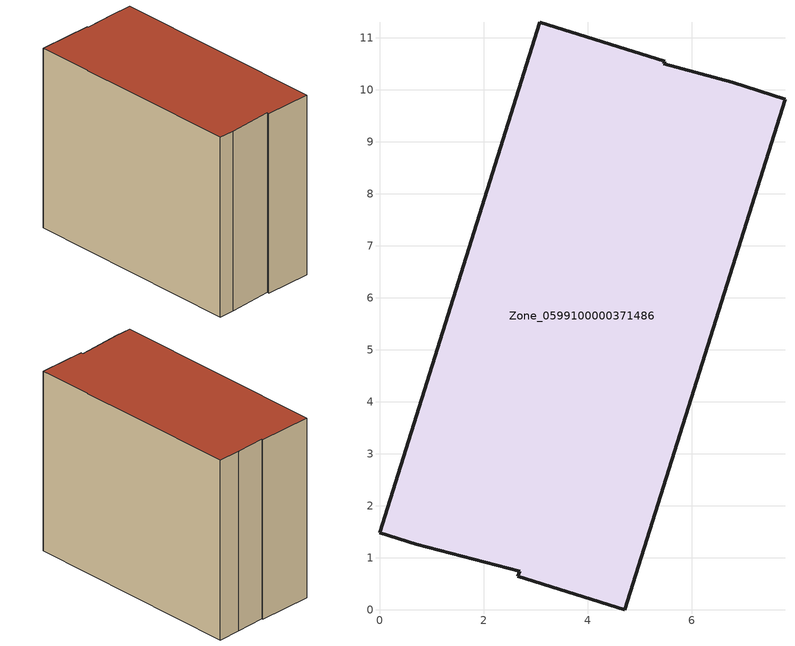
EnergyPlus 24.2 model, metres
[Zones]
Zone_0599100000371486
 floor ground (C_G): 0.71,1.26 0,1.48 3.08,11.3 5.48,10.55 5.47,10.5 6.78,10.14 7.8,9.82 4.72,0 2.66,0.65 2.69,0.74 z0
 wall outside (C_F): 0,1.48 0.71,1.26 2.69,0.74 2.66,0.65 4.72,0 7.8,9.82 6.78,10.14 5.47,10.5 5.48,10.55 3.08,11.3 0,1.48 z0:8.44
 roof outside (C_R): 6.78,10.14 5.47,10.5 5.48,10.55 3.08,11.3 0,1.48 0.71,1.26 2.69,0.74 2.66,0.65 4.72,0 7.8,9.82 z8.44
[BUILDING]
Pand.0599100000371486: North Axis=0; Terrain=City; Loads Convergence Tolerance Value=0.04; Temperature Convergence Tolerance Value=0.4; Solar Distribution=FullExterior; Maximum Number of Warmup Days=25; Minimum Number of Warmup Days=1
[Site:Location]
Rotterdam.The.Hague.AP_ZH_NLD Design_Conditions: Latitude=51.96; Longitude=4.45; Time Zone=1; Elevation=-4.5
[SITE:GROUNDTEMPERATURE:BUILDINGSURFACE]
18, 18, 18, 18, 18, 18, 18, 18, 18, 18, 18, 18
[MATERIAL] Thermal Absorptance=0.9; Solar Absorptance=0.7; Visible Absorptance=0.7
Name | Roughness | Thickness | Conductivity | Density | Specific Heat
G.TI.1992-2005 | MediumSmooth | 0.15 | 0.06 | 540 | 1210
F.TI.1992-2005 | Rough | 0.3 | 0.12 | 1920 | 840
R.TI.1992-2005 | MediumRough | 0.2 | 0.08 | 1500 | 1000
[CONSTRUCTION]
C_G: G.TI.1992-2005
C_F: F.TI.1992-2005
C_R: R.TI.1992-2005
[ZONE]
Zone_0599100000371486: Type=1; Multiplier=1; Ceiling Height=Autocalculate; Volume=Autocalculate; Floor Area=autocalculate; Part of Total Floor Area=Yes
[ZONEINFILTRATION:DESIGNFLOWRATE]
Infil_Zone_0599100000371486: Zone or ZoneList or Space or SpaceList=Zone_0599100000371486; Schedule=AlwaysOn; Design Flow Rate Calculation Method=Flow/Area; Flow Rate per Floor Area=0.0015; Constant Term Coefficient=1; Temperature Term Coefficient=0; Velocity Term Coefficient=0; Velocity Squared Term Coefficient=0
[HVACTEMPLATE:ZONE:IDEALLOADSAIRSYSTEM]
Zone_0599100000371486: Maximum Heating Supply Air Temperature=50; Minimum Cooling Supply Air Temperature=13; Maximum Heating Supply Air Humidity Ratio=0.0156; Minimum Cooling Supply Air Humidity Ratio=0.0077; Heating Limit=NoLimit; Cooling Limit=NoLimit; Dehumidification Control Type=ConstantSensibleHeatRatio; Cooling Sensible Heat Ratio=0.7; Dehumidification Setpoint=60; Humidification Control Type=None; Humidification Setpoint=30; Outdoor Air Method=None; Outdoor Air Flow Rate per Person=0.00944; Outdoor Air Flow Rate per Zone Floor Area=0; Outdoor Air Flow Rate per Zone=0; Demand Controlled Ventilation Type=None; Outdoor Air Economizer Type=NoEconomizer; Heat Recovery Type=None; Sensible Heat Recovery Effectiveness=0.7; Latent Heat Recovery Effectiveness=0.65
[ZONECONTROL:THERMOSTAT]
ThermostatControl_Zone_0599100000371486: Zone or ZoneList=Zone_0599100000371486; Control Type Schedule=DualSetpointControlType; Control 1=Thermostat_Zone_0599100000371486; Temperature Difference Between Cutout And Setpoint=0
[THERMOSTATSETPOINT:DUALSETPOINT]
Thermostat_Zone_0599100000371486: Heating Setpoint Temperature Schedule=HeatingSetpoint_Zone_0599100000371486; Cooling Setpoint Temperature Schedule=CoolingSetpoint_Zone_0599100000371486
[SCHEDULE:COMPACT]
HeatingSetpoint_Zone_0599100000371486: Through: 12/31, For: AllDays, Until: 24:00, 21
CoolingSetpoint_Zone_0599100000371486: Through: 12/31, For: AllDays, Until: 24:00, 24
DualSetpointControlType: Through: 12/31, For: AllDays, Until: 24:00, 4
AlwaysOn: Through: 12/31, For: AllDays, Until: 24:00, 1
